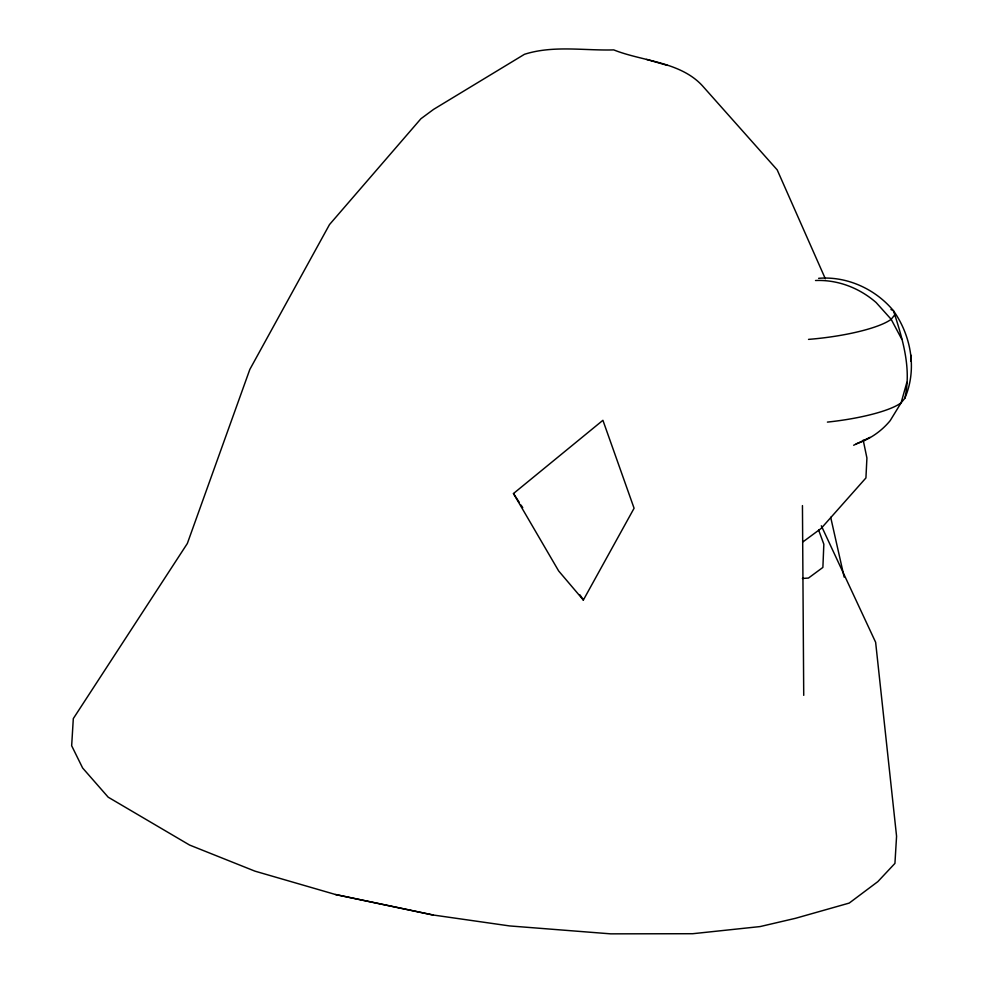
<?xml version="1.0" encoding="UTF-8"?>
<svg xmlns="http://www.w3.org/2000/svg" width="983" height="983" viewBox="0 0 983 983"><rect width="100%" height="100%" fill="white"/><g stroke="black" fill="none" stroke-linecap="round" stroke-linejoin="round"><path stroke-width="1.47" d="M856.181 443.825A86.946 79.906 52.9 0 0 890.18 420.65L901.104 402.821L904.802 398.312C911.782 368.478 902.615 339.024 893.486 310.775C875.472 289.039 846.928 275.965 818.618 278.324M890.954 309.485L893.486 310.775C911.229 335.94 917.286 369.547 904.802 398.312M910.713 361.203L911.339 355.379M906.867 382.326L901.104 402.821A75.015 15.851 -6.8 0 1 827.416 422.1M583.361 600.048L634.084 508.248L602.911 420.306L513.47 493.54L558.651 570.951L583.361 600.048L579.995 594.912M894.862 314.769L891.163 319.291A75.015 15.851 -6.8 0 1 808.53 339.381M803.099 541.768L821.088 528.485L865.925 477.947L866.92 458.017L863.197 440.114M853.649 445.25L869.967 437.386M802.398 578.459L808.456 578.065L822.882 567.424L823.84 544.226L818.593 529.935M825.327 278.742L777.197 169.875L702.292 85.632C679.941 61.474 642.661 61.462 613.748 49.9C584.099 50.76 553.269 45.083 524.443 54.311L433.614 109.359L420.921 118.734L329.502 224.566L249.829 369.436L187.348 543.476L73.307 718.598L71.661 745.741L82.621 767.981L108.191 797.188L189.559 845.036L254.929 871.147L335.51 894.518L432.938 914.976L509.575 925.925L610.701 933.85L692.708 933.715L760.08 926.576L795.493 918.306L849.214 903.082L877.844 881.628L894.935 863.393L896.57 836.25L875.632 642.28L821.309 525.77M335.51 894.518L432.938 914.976M646.581 59.41L667.457 65.406M513.47 493.54L519.368 502.522M521.051 505.09L522.735 507.658M901.706 339.086L891.163 319.291L876.123 302.531A86.946 79.906 52.9 0 0 815.509 280.511M830.684 517.279L844.151 577.082M802.447 505.594L803.725 695.35"/></g></svg>
